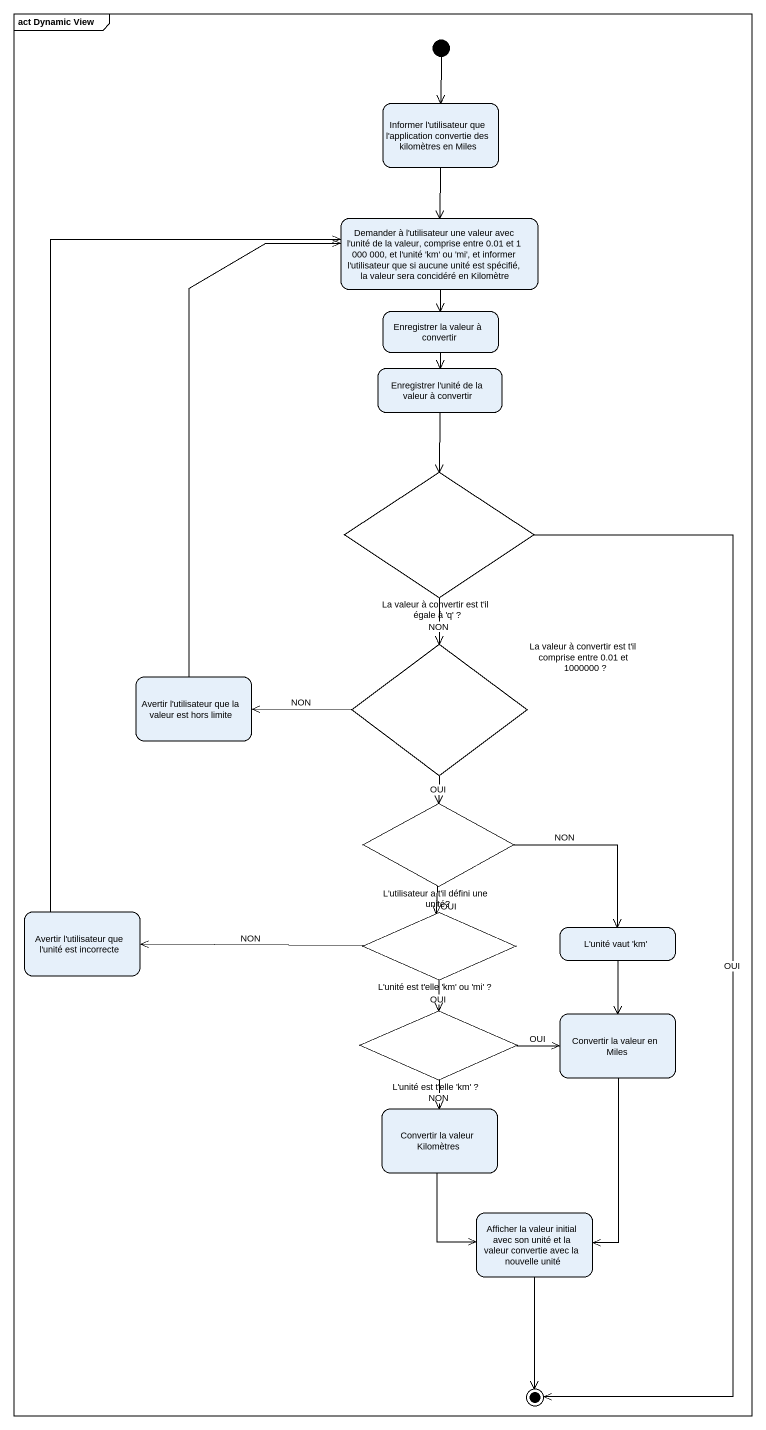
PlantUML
@startuml
mainframe act Dynamic View
hide empty description
state "Informer l'utilisateur que l'application convertie des kilomètres en Miles" as Informer_l_utilisateur_que
state "Demander à l'utilisateur une valeur avec l'unité de la valeur, comprise entre 0.01 et 1 000 000, et l'unité 'km' ou 'mi', et informer l'utilisateur que si aucune unité est spécifié, la valeur sera concidéré en Kilomètre" as Demander_à_l_utilisateur
state "Enregistrer la valeur à convertir" as Enregistrer_la_valeur_à
state "Enregistrer l'unité de la valeur à convertir" as Enregistrer_l_unité_de_la
state "La valeur à convertir est t'il égale à 'q' ?" as La_valeur_à_convertir_est_t <<choice>>
state "La valeur à convertir est t'il comprise entre 0.01 et 1000000 ?" as La_valeur_à_convertir_est_t_2 <<choice>>
state "Avertir l'utilisateur que la valeur est hors limite" as Avertir_l_utilisateur_que
state "L'utilisateur a t'il défini une unité?" as L_utilisateur_a_t_il_défini <<choice>>
state "Avertir l'utilisateur que l'unité est incorrecte" as Avertir_l_utilisateur_que_l
state "L'unité est t'elle 'km' ou 'mi' ?" as L_unité_est_t_elle_km_ou_mi <<choice>>
state "L'unité vaut 'km'" as L_unité_vaut_km
state "L'unité est t'elle 'km' ?" as L_unité_est_t_elle_km <<choice>>
state "Convertir la valeur en Miles" as Convertir_la_valeur_en_Miles
state "Convertir la valeur Kilomètres" as Convertir_la_valeur
state "Afficher la valeur initial avec son unité et la valeur convertie avec la nouvelle unité" as Afficher_la_valeur_initial
[*] --> Informer_l_utilisateur_que
Informer_l_utilisateur_que --> Demander_à_l_utilisateur
Demander_à_l_utilisateur --> Enregistrer_la_valeur_à
Enregistrer_la_valeur_à --> Enregistrer_l_unité_de_la
Enregistrer_l_unité_de_la --> La_valeur_à_convertir_est_t
La_valeur_à_convertir_est_t --> La_valeur_à_convertir_est_t_2 : NON
La_valeur_à_convertir_est_t_2 -left-> Avertir_l_utilisateur_que : NON
La_valeur_à_convertir_est_t_2 --> L_utilisateur_a_t_il_défini : OUI
Avertir_l_utilisateur_que -up-> Demander_à_l_utilisateur
L_utilisateur_a_t_il_défini --> L_unité_est_t_elle_km_ou_mi : OUI
L_utilisateur_a_t_il_défini -right-> L_unité_vaut_km : NON
Avertir_l_utilisateur_que_l -up-> Demander_à_l_utilisateur
L_unité_est_t_elle_km_ou_mi -left-> Avertir_l_utilisateur_que_l : NON
L_unité_est_t_elle_km_ou_mi --> L_unité_est_t_elle_km : OUI
L_unité_vaut_km --> Convertir_la_valeur_en_Miles
L_unité_est_t_elle_km -right-> Convertir_la_valeur_en_Miles : OUI
L_unité_est_t_elle_km --> Convertir_la_valeur : NON
Convertir_la_valeur_en_Miles --> Afficher_la_valeur_initial
Convertir_la_valeur --> Afficher_la_valeur_initial
La_valeur_à_convertir_est_t --> [*] : OUI
Afficher_la_valeur_initial --> [*]
@enduml
